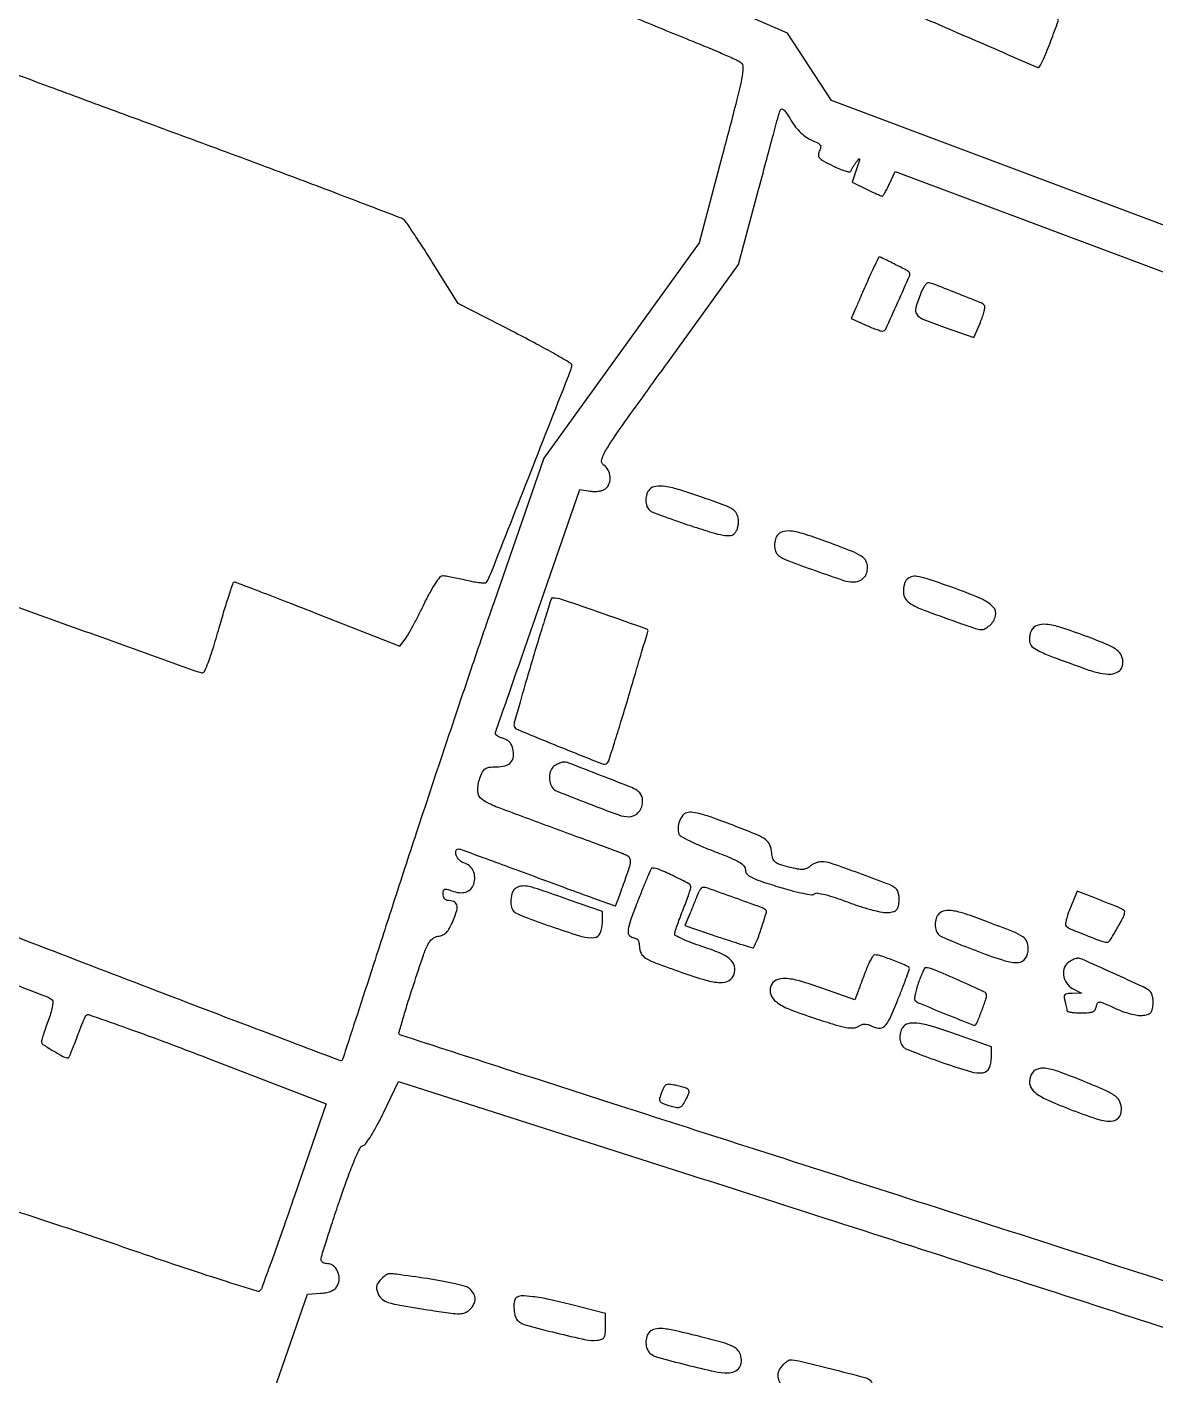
# Model space of a CAD drawing. Header units: metres. Extents: x 244 to 6504, y 133 to 4776.
# Drawn here: x 1996.6 to 2229.1, y 3259.5 to 3537.2 of the extents above; entities that cross this region are included whole.
import ezdxf

# ---------------------------------------------------------------- set-up
doc = ezdxf.new("R2010")
doc.units = ezdxf.units.M
doc.header["$MEASUREMENT"] = 0

msp = doc.modelspace()

# ---------------------------------------------------------------- linework, layer by layer
for points in [[(2417.15, 4385.34, 0.000003), (2246.3, 4080.82, 0.000001), (2074.73, 3775.01, 0.023956), (2073.04, 3771.63, 0.013766), (2072.25, 3769.69, 0.00035), (2068.91, 3760.81, 0.000748), (2065.01, 3750.38, 0.00051), (2060.61, 3738.51, -0.002034), (2053.66, 3719.92, -0.009158), (2049.35, 3709.15, -0.010696), (2044.96, 3699.33, -0.003491), (2038.08, 3685.02, -0.00099), (2033.73, 3676.19, -0.001638), (2030.03, 3668.76, -0.000121), (2026.68, 3662.11, -0.283312), (2026.5, 3662, -0.093472), (2026.26, 3662.05, -0.000019), (2015.13, 3666.4, -0.000419), (2002.8, 3671.24, -0.000254), (1988.21, 3676.98, 0.000593)], [(2390.74, 4302.36, -0.000001), (2436.6, 4383.87, -0.253439)], [(2985.13, 3282.36, 0.000001), (3054.44, 3256.15, 0.000001), (3117.63, 3232.25, 0.000001), (3170.61, 3212.21, 0.000007)], [(5649.78, 2908.29, -0.000001), (5592.12, 2927.27, -0.000136)], [(1770.95, 4232.21, -0.000001), (1756.31, 4203.53, -0.092463)], [(2661.8, 3304.26, -0.000001), (2697.55, 3290.75, -0.000089)], [(2356.38, 4565.48, -0.000006), (2331, 4482.37, -0.122858)], [(2166.88, 2385.74, -0.000003), (2059.01, 2428.09, -0.099946)], [(3110.93, 3253.38, 0.000013), (3012.15, 3290.74, 0.000016), (2894.73, 3335.15, 0.000013), (2769.32, 3382.57, -0.00051), (2533.81, 3471.88, -0.000503), (2297.42, 3562.08, -0.000023), (2063.26, 3651.71, -0.089134), (2058.39, 3654.65, -0.252954), (2058.24, 3655.06, -0.00055), (2059.22, 3661.9, -0.003408), (2060.39, 3669.64, -0.002087), (2061.88, 3678.76), (2065.84, 3702.46), (2077.4, 3733.66), (2088.96, 3764.86), (2106.7, 3796.48, 0.000002), (2119.15, 3818.66), (2165.06, 3900.45)], [(2809.66, 3348.58, -0.000003), (2861.11, 3329.19, -0.000175)], [(1593.92, 2905.57, -0.000004), (1514.48, 2912.51, -0.000011), (1436.43, 2919.33, -0.007054)], [(1818.98, 2759.08, 0.000018), (1857.04, 2862.14, 0.000008), (1895.3, 2965.72, 0.303576)], [(2076.79, 3628.02, -0.000014), (2129.58, 3607.84, -0.000367)], [(1962.55, 2966.54, 0.00014), (1986.93, 2957.13, 0.000002), (2009.06, 2948.59, 0.092301)], [(1716.95, 2894.91, -0.000001), (1705.81, 2895.88, -0.000045)], [(2910.82, 2101.23, -0.000002), (2871.64, 2116.15, -0.08954)], [(2116.03, 3541.53, 0.000365), (2127.55, 3536.78, 0.002599), (2133.15, 3534.5, -0.003181), (2136.82, 3533.01, -0.004384), (2140.09, 3531.62, -0.00282), (2142.83, 3530.41, -0.052441), (2143.64, 3529.94, -0.251925), (2144.14, 3528.89, -0.036277), (2143.85, 3526.44, -0.015354), (2142.83, 3521.95, -0.001421), (2139.93, 3510.93), (2135.1, 3492.75), (2119.11, 3470.56), (2103.13, 3448.37), (2092.78, 3418.56, 0.001827), (2088.08, 3404.83, 0.001017), (2082.44, 3388.07, 0.001015), (2076.8, 3371.08, 0.001644), (2072.08, 3356.62, -0.00042), (2068.09, 3344.28, -0.000691), (2064.69, 3333.86, -0.000044), (2061.62, 3324.48, -0.113239), (2061.48, 3324.24, -0.300008), (2061.25, 3324.19, -0.000023), (2042.57, 3331.28, -0.000722), (2021.93, 3339.15, -0.000434), (1997.45, 3348.55, 0.000019), (1972.87, 3358.01, 0.00003), (1951.87, 3366.09, 0.000005), (1933.29, 3373.24, 0.001731)], [(1957.93, 3430.89, 0.000013), (1994.73, 3417.67, 0.000025), (2031.21, 3404.57, 0.034873), (2032.61, 3404.17, 0.343676), (2033.16, 3404.44, 0.020265), (2033.94, 3406.23, 0.018191), (2034.91, 3409.03, 0.005206), (2036.21, 3413.42, -0.004016), (2037.27, 3417.04, -0.006567), (2038.24, 3420.09, -0.001792), (2039.11, 3422.7, -0.321422), (2039.34, 3422.86, -0.091478), (2039.67, 3422.8, -0.000196), (2044.59, 3420.92, -0.001335), (2050.12, 3418.79, -0.000828), (2056.61, 3416.25), (2073.44, 3409.64), (2074.51, 3411.05, 0.033087), (2075.09, 3411.93, 0.004945), (2076.11, 3413.77, 0.005542), (2077.28, 3415.98, 0.004753), (2078.45, 3418.33, -0.010655), (2079.73, 3420.79, -0.022536), (2080.84, 3422.62, -0.022874), (2081.77, 3423.9, -0.232533), (2082.35, 3424.16, -0.036765), (2082.96, 3424.11, -0.005213), (2084.19, 3423.88, -0.005914), (2085.65, 3423.58, -0.005007), (2087.18, 3423.23, 0.013252), (2088.66, 3422.92, 0.020354), (2089.96, 3422.73, 0.015713), (2091, 3422.66, 0.269923), (2091.29, 3422.82, 0.044589), (2092.2, 3424.63, 0.000186), (2100.36, 3445.37, 0.000087), (2108.69, 3466.57, 0.098929), (2108.86, 3467.5, 0.260495), (2108.62, 3467.92, 0.00247), (2105.41, 3469.78, 0.007404), (2101.63, 3471.88, 0.004627), (2097.15, 3474.23), (2085.45, 3480.22), (2080.38, 3488.34, 0.003105), (2078.37, 3491.52, 0.004298), (2076.52, 3494.34, 0.002721), (2074.94, 3496.69, 0.052704), (2074.37, 3497.36, 0.099408), (2073.52, 3497.89, 0.000303), (2061.45, 3502.5, 0.001729), (2047.77, 3507.65, 0.001079), (2031.7, 3513.61, -0.000203), (2015.69, 3519.51, -0.000336), (2002.18, 3524.5, -0.000011), (1989.96, 3529.03, -0.105482)], [(2187.96, 3585.48, -0.000222), (2257.07, 3558.91, 0.000305), (2334.25, 3529.25, 0.000245), (2417.3, 3497.44, 0.000248), (2494.08, 3468.12, 0.000634)], [(1989.75, 3529.35, -0.000023), (1996.37, 3547.02, -0.000798)], [(2426.66, 3399.96, 0.003301), (2424.36, 3401.79, 0.000232), (2417.9, 3406.88, 0.000328), (2410.19, 3412.93, 0.000247), (2401.7, 3419.58), (2380.2, 3436.4), (2365.6, 3442.95, 0.004123), (2341.18, 3453.66, 0.006548), (2320.08, 3462.39, 0.004179), (2293.01, 3472.91, 0.000778), (2243.11, 3491.73), (2162.38, 3522.04), (2157.84, 3528.99), (2153.3, 3535.93), (2146.16, 3538.97, 0.001582)], [(2243.08, 3274.93, 0.000175), (2211.85, 3285.01, 0.000173), (2178.08, 3295.88, 0.000216), (2146.73, 3305.95, -0.000233), (2118.67, 3314.96, -0.000386), (2095.01, 3322.59, -0.000013), (2073.61, 3329.51, -0.118704), (2073.32, 3329.69, -0.271621), (2073.25, 3329.96, -0.001335), (2074.06, 3332.78, -0.005454), (2075.03, 3336.03, -0.003364), (2076.25, 3339.82, -0.002961), (2078.29, 3345.95, -0.034403), (2079.27, 3348.28, -0.103146), (2080.15, 3349.38, -0.145505), (2081.3, 3349.88, 0.072739), (2082.28, 3350.14, 0.099741), (2083.03, 3350.66, 0.069913), (2083.69, 3351.57, 0.02059), (2084.44, 3353.14, 0.029336), (2085.16, 3355.16, 0.145058), (2085.16, 3356.35, 0.236569), (2084.53, 3357.03, 0.085403), (2083.21, 3357.27, -0.154685), (2082.89, 3357.38, -0.096282), (2082.62, 3357.66, -0.079098), (2082.44, 3358.09, -0.061325), (2082.38, 3358.59, -0.048469), (2082.45, 3359.28, -0.261334), (2082.68, 3359.56, -0.162724), (2083.13, 3359.57, -0.018173), (2084.12, 3359.24, 0.064101), (2085.67, 3358.87, 0.101226), (2087.03, 3358.99, 0.121354), (2088.06, 3359.61, 0.121631), (2088.68, 3360.63, 0.084779), (2088.88, 3362.06, 0.102518), (2088.57, 3363.38, 0.110311), (2087.78, 3364.39, 0.111915), (2086.64, 3364.97, -0.142416), (2085.7, 3365.52, -0.098307), (2085.04, 3366.57, -0.16075), (2085, 3367.48, -0.342903), (2085.53, 3367.87, -0.081554), (2085.91, 3367.8, -0.000256), (2090.54, 3366.12, -0.001447), (2095.78, 3364.21, -0.000905), (2101.9, 3361.94, 0.000912), (2107.99, 3359.68, 0.001513), (2113.14, 3357.8, 0.000098), (2117.77, 3356.12, 0.315875), (2117.88, 3356.15, 0.08449), (2117.95, 3356.27, 0.000359), (2118.47, 3357.66, 0.001751), (2119.04, 3359.23, 0.001102), (2119.71, 3361.08, 0.005134), (2120.72, 3364, 0.054227), (2120.99, 3365.23, 0.161824), (2120.84, 3365.93, 0.142157), (2120.28, 3366.45, 0.027247), (2119.43, 3366.83, 0.000568), (2115.05, 3368.48, 0.001323), (2109.93, 3370.39, 0.00089), (2104.07, 3372.54, -0.002657), (2093.24, 3376.57, -0.062663), (2090.36, 3378.09, -0.241592), (2089.49, 3379.76, -0.089655), (2089.94, 3382.45, -0.028633), (2090.5, 3383.77, -0.126599), (2091.05, 3384.4, -0.124685), (2091.84, 3384.69, -0.027417), (2093.29, 3384.77, 0.063485), (2095.14, 3385.01, 0.146523), (2096.33, 3385.73, 0.163092), (2096.86, 3386.93, 0.083815), (2096.73, 3388.57, 0.064913), (2096.43, 3389.32, 0.071788), (2095.97, 3389.93, 0.071181), (2095.34, 3390.4, 0.062279), (2094.58, 3390.69, -0.045538), (2093.94, 3390.91, -0.071454), (2093.45, 3391.23, -0.098927), (2093.17, 3391.58, -0.20768), (2093.16, 3391.92, 0.005271), (2093.38, 3392.55, 0.000021), (2095.87, 3399.71, 0.000106), (2098.7, 3407.84, 0.000067), (2101.99, 3417.32), (2110.53, 3441.93), (2112.68, 3441.58, 0.037677), (2113.6, 3441.51, 0.040319), (2114.5, 3441.57, 0.044024), (2115.28, 3441.76, 0.09115), (2115.83, 3442.07, 0.131591), (2116.59, 3443.14, 0.109104), (2116.78, 3444.53, 0.105453), (2116.37, 3445.91, 0.115394), (2115.44, 3446.95, -0.337871), (2115.06, 3448.14, -0.053826), (2116.2, 3450.5, -0.01604), (2119.23, 3455.02, -0.001), (2128.64, 3468.08), (2143.24, 3488.24), (2147.29, 3503.41, -0.000222), (2148.87, 3509.32, -0.000327), (2150.26, 3514.5, -0.000145), (2151.45, 3518.92, -0.006448), (2151.71, 3519.84, -0.164034), (2152.01, 3520.26, -0.339729), (2152.39, 3520.25, -0.0757), (2152.96, 3519.62, -0.008264), (2154.03, 3517.97, 0.027598), (2155, 3516.58, 0.034462), (2156.06, 3515.41, 0.037961), (2157.17, 3514.5, 0.054641), (2158.27, 3513.89, -0.017556), (2159.54, 3513.3, -0.121561), (2160.05, 3512.87, -0.211912), (2160.15, 3512.36, -0.06937), (2159.89, 3511.63, 0.113203), (2159.68, 3510.87, 0.197213), (2159.9, 3510.26, 0.081026), (2160.69, 3509.63, 0.010005), (2162.66, 3508.58, 0.016432), (2164, 3507.96, 0.027882), (2165.17, 3507.54, 0.027837), (2166.07, 3507.32, 0.373417), (2166.34, 3507.48, -0.045982), (2166.49, 3507.81, -0.012426), (2166.78, 3508.31, -0.012471), (2167.14, 3508.85, -0.012634), (2167.52, 3509.38, -0.018375), (2168.04, 3510, -0.678435), (2168.16, 3509.96, -0.086346), (2168.1, 3509.54, -0.0028), (2167.56, 3507.92), (2166.64, 3505.21), (2169.57, 3503.78, 0.004313), (2170.72, 3503.23, 0.006257), (2171.75, 3502.77, 0.00339), (2172.62, 3502.4, 0.099429), (2172.85, 3502.35, 0.255193), (2173.03, 3502.45, 0.010756), (2173.43, 3503.1, 0.016255), (2173.87, 3503.92, 0.010593), (2174.34, 3504.9), (2175.48, 3507.44), (2221.17, 3490.33, -0.000169), (2238.8, 3483.72, -0.000268)], [(1990.24, 3232.56, -0.000403), (1999.92, 3229.14, -0.001908), (2009.56, 3225.69, -0.00317), (2017.65, 3222.7, -0.000408), (2024.81, 3219.99, -0.370469), (2024.97, 3219.7, -0.034515), (2024.36, 3217.6, -0.000127), (2015.64, 3193.62, -0.000046), (2006.7, 3169.03, -0.098502), (2006.28, 3168.35, -0.288551), (2005.72, 3168.19, -0.000014), (1946.16, 3186.27, -0.000153)], [(2381.83, 3308.25, 0.000012), (2373.26, 3279.92, 0.07358)], [(1989.74, 2610.17, -0.000005), (1937.37, 2630.58, -0.000013)], [(1980.68, 3345.22, -0.000106), (2000.97, 3337.3, -0.101031), (2001.8, 3336.76, -0.227831), (2001.95, 3336.35, -0.022661), (2001.79, 3335.28, -0.024879), (2001.47, 3333.95, -0.016921), (2000.97, 3332.48, 0.005083), (2000.44, 3331, 0.00688), (1999.99, 3329.66, 0.004808), (1999.64, 3328.53, 0.072863), (1999.58, 3328.12, 0.255724), (1999.86, 3327.61, 0.00768), (2002.01, 3326.28, 0.0112), (2004.15, 3325.06, 0.124092), (2005.1, 3324.82, 0.295779), (2005.25, 3324.92, 0.003335), (2005.74, 3326.04, 0.008904), (2006.29, 3327.38, 0.005527), (2006.88, 3328.96, -0.005368), (2007.5, 3330.59, -0.007223), (2008.09, 3332.05, -0.005147), (2008.61, 3333.25, -0.074075), (2008.86, 3333.64, -0.307497), (2009.31, 3333.76, -0.000664), (2016.38, 3331.26, -0.003937), (2024.38, 3328.35, -0.002395), (2033.79, 3324.79), (2058.25, 3315.39), (2051.73, 3296.43, -0.001683), (2049.19, 3289.11, -0.002656), (2046.96, 3282.86, -0.000645), (2044.97, 3277.4, -0.108648), (2044.63, 3276.88, -0.27941), (2044.07, 3276.74, -0.000898), (2036.83, 3279.01, -0.004322), (2028.38, 3281.77, -0.002328), (2018, 3285.3, 0.005363), (1995.21, 3292.92, 0.001367), (1958.11, 3304.76, 0.000202)], [(2045.87, 3251.66), (2054.38, 3276.13), (2057.11, 3276.34, 0.027673), (2058.42, 3276.51, 0.060322), (2059.39, 3276.81, 0.078153), (2060.09, 3277.27, 0.085586), (2060.58, 3277.91, 0.123655), (2060.94, 3279.34, 0.106222), (2060.62, 3280.86, 0.116593), (2059.73, 3282.01, 0.172299), (2058.55, 3282.43, -0.059859), (2058.03, 3282.49, -0.077941), (2057.6, 3282.67, -0.095565), (2057.3, 3282.94, -0.157936), (2057.2, 3283.26, -0.078525), (2057.28, 3283.86, -0.00128), (2058.31, 3287.13, -0.003302), (2059.53, 3290.93, -0.002182), (2060.99, 3295.28, -0.004909), (2062.76, 3300.33, -0.013844), (2064.13, 3303.8, -0.012238), (2065.24, 3306.23, -0.219264), (2065.88, 3306.76, 0.180138), (2066.45, 3307.16, 0.01174), (2067.56, 3308.86, 0.015879), (2068.8, 3311.01, 0.01111), (2070.07, 3313.51), (2073.16, 3319.97), (2133.58, 3300.62, -0.000308), (2160.82, 3291.89, -0.00019), (2192.86, 3281.57, -0.00019), (2224.54, 3271.35, -0.000341), (2250.55, 3262.92)], [(1888.47, 3194.57, 0.000013), (1905.02, 3189.47, 0.000147)]]:
    msp.add_lwpolyline(points, format="xyb")
for points in [[(2180.72, 3545.63, 0.003639), (2179.85, 3543.68, 0.005976), (2179.14, 3542.02, 0.001474), (2178.55, 3540.57, 0.331926), (2178.59, 3540.43, 0.065647), (2179.71, 3539.76, 0.00031), (2192.09, 3534.39, 0.000084), (2204.88, 3528.85, 0.349162), (2205.16, 3528.93, 0.059989), (2206.09, 3530.58, 0.007887), (2207.59, 3534.32, 0.003068), (2209.1, 3538.36, 0.284467), (2208.98, 3538.95, 0.096513), (2208.29, 3539.45, 0.000281), (2198.03, 3544.13, 0.001468), (2188.76, 3548.33, 0.012407), (2184.54, 3550.1, 0.125803), (2183.62, 3550.22, 0.186128), (2182.91, 3549.83, 0.06391), (2182.16, 3548.69, 0.00597)], [(2170.16, 3485.63, 0.000403), (2169.39, 3483.88, 0.000356), (2168.6, 3482.06, 0.000358), (2167.89, 3480.43, 0.001092), (2167.41, 3479.31), (2166.47, 3477.13), (2169.3, 3475.85, 0.00855), (2170.44, 3475.35, 0.010559), (2171.52, 3474.94, 0.009071), (2172.44, 3474.62, 0.073515), (2172.87, 3474.55, 0.29774), (2173.55, 3474.97, 0.002914), (2176.06, 3480.47, 0.002821), (2178.5, 3486.01, 0.324049), (2178.34, 3486.74, 0.064815), (2177.8, 3487.11, 0.001838), (2175.27, 3488.38, 0.001136), (2172.65, 3489.68, 0.114665), (2172.25, 3489.77, 0.279779), (2172.1, 3489.68, 0.002938), (2171.53, 3488.55, 0.008243), (2170.88, 3487.22, 0.005134)], [(2180.78, 3482.32, 0.026664), (2179.73, 3479.35, 0.227235), (2179.95, 3478, 0.14876), (2181.21, 3477, 0.009941), (2185.58, 3475.38), (2191.74, 3473.24), (2193.06, 3476.32, 0.018814), (2193.53, 3477.53, 0.027461), (2193.84, 3478.63, 0.026191), (2193.99, 3479.52, 0.236278), (2193.86, 3479.88, 0.094008), (2192.97, 3480.45, 0.00198), (2188.12, 3482.38, 0.002042), (2183.27, 3484.27, 0.09052), (2182.21, 3484.47, 0.223903), (2181.95, 3484.35, 0.027407), (2181.57, 3483.84, 0.028198), (2181.16, 3483.14, 0.019686)], [(2124.91, 3441.94, 0.121656), (2124.33, 3440.99, 0.077349), (2124.14, 3439.7, 0.07931), (2124.35, 3438.44, 0.144149), (2124.94, 3437.6, 0.075776), (2125.56, 3437.24, 0.003692), (2127.8, 3436.39, 0.00593), (2130.48, 3435.43, 0.004238), (2133.5, 3434.41, 0.004451), (2137.82, 3433.04, 0.028844), (2140.04, 3432.5, 0.062711), (2141.4, 3432.42, 0.157544), (2142.31, 3432.78, 0.085159), (2142.75, 3433.3, 0.061786), (2143.05, 3433.98, 0.054897), (2143.2, 3434.81, 0.042359), (2143.19, 3435.72, 0.094774), (2142.82, 3436.97, 0.134751), (2142.04, 3437.82, 0.051142), (2140.4, 3438.63, 0.004505), (2136.04, 3440.21, 0.008656), (2131.14, 3441.83, 0.037075), (2128.15, 3442.53, 0.068374), (2126.19, 3442.56, 0.168273)], [(2151.4, 3432.67, 0.121645), (2150.83, 3431.71, 0.077362), (2150.64, 3430.42, 0.079396), (2150.85, 3429.17, 0.145023), (2151.44, 3428.33, 0.077839), (2153.18, 3427.35, 0.004408), (2159.01, 3425.21, 0.00428), (2164.89, 3423.18, 0.081349), (2166.81, 3422.86, 0.086754), (2168.03, 3423.08, 0.111062), (2169, 3423.69, 0.110635), (2169.61, 3424.66, 0.085573), (2169.82, 3425.9, 0.129472), (2169.48, 3427.19, 0.124354), (2168.54, 3428.18, 0.047228), (2166.51, 3429.2, 0.005143), (2161.61, 3431.06, 0.00827), (2157.02, 3432.65, 0.040483), (2154.35, 3433.3, 0.080313), (2152.62, 3433.29, 0.156629)], [(2177.8, 3423.23, 0.083072), (2177.51, 3422.74, 0.03907), (2177.31, 3422.02, 0.037311), (2177.2, 3421.22, 0.043075), (2177.22, 3420.45, 0.15327), (2177.81, 3419.14, 0.092263), (2179.18, 3418.07, 0.032001), (2182.01, 3416.83, 0.002984), (2189.18, 3414.26, 0.005819), (2192.03, 3413.3, 0.063572), (2193.21, 3413.07, 0.138769), (2194.05, 3413.25, 0.061316), (2194.98, 3413.91, 0.143698), (2196.2, 3415.9, 0.267902), (2195.73, 3417.68, 0.097208), (2193.08, 3419.47, 0.01505), (2187.16, 3421.77, 0.003891), (2182.11, 3423.51, 0.042301), (2180.02, 3424.02, 0.122744), (2178.78, 3423.91, 0.137147)], [(2100.74, 3406.8, 0.001387), (2099.29, 3401.86, 0.002156), (2098.07, 3397.6, 0.000621), (2097.02, 3393.88, 0.071631), (2096.96, 3393.38, 0.299713), (2097.54, 3392.53, 0.001972), (2106.37, 3388.91, 0.00195), (2115.23, 3385.37, 0.307577), (2116.22, 3385.59, 0.110838), (2116.49, 3386.04, 0.001005), (2117.67, 3389.74, 0.003375), (2119.01, 3394.03, 0.002167), (2120.5, 3399.02, -0.000373), (2121.97, 3404.02, -0.000573), (2123.26, 3408.35, -0.000182), (2124.38, 3412.1, -0.016775), (2124.56, 3412.64, 0.419285), (2124.32, 3413.15, 0.000916), (2115.4, 3416.29, 0.002579), (2106.96, 3419.2, 0.081774), (2104.81, 3419.55, 0.325961), (2104.66, 3419.45, 0.000403), (2103.5, 3415.81, 0.003097), (2102.21, 3411.69, 0.001874)], [(2203.59, 3412.9, 0.053254), (2203.34, 3412.29, 0.039125), (2203.2, 3411.58, 0.039855), (2203.17, 3410.87, 0.067642), (2203.27, 3410.29, 0.158102), (2203.91, 3409.39, 0.050248), (2205.34, 3408.54, 0.020028), (2208.09, 3407.39, 0.002084), (2214.67, 3404.98, 0.029536), (2217.68, 3404.09, 0.073558), (2219.97, 3403.9, 0.122025), (2221.49, 3404.39, 0.193487), (2222.3, 3405.48, 0.126857), (2222.31, 3407.24, 0.158495), (2221.44, 3408.61, 0.073036), (2219.31, 3409.91, 0.012122), (2214.82, 3411.69, 0.010225), (2209.63, 3413.48, 0.051172), (2206.63, 3414.12, 0.11131), (2204.77, 3413.91, 0.18806)], [(2105.4, 3385.05, 0.141048), (2104.68, 3384.3, 0.085699), (2104.3, 3383.12, 0.080219), (2104.33, 3381.8, 0.096986), (2104.77, 3380.65, 0.156955), (2105.84, 3379.77, 0.003321), (2112.27, 3377.23, 0.005028), (2118.54, 3374.88, 0.087386), (2120.68, 3374.51, 0.170914), (2122.24, 3375.06, 0.137584), (2123.28, 3376.51, 0.137638), (2123.41, 3378.3, 0.171075), (2122.56, 3379.72, 0.07874), (2121.26, 3380.49, 0.001953), (2114.81, 3383.02, 0.00158), (2108.25, 3385.55, 0.101735), (2107.05, 3385.75, 0.07335), (2106.79, 3385.7, 0.016332), (2106.36, 3385.53, 0.016623), (2105.88, 3385.31, 0.015367)], [(2132.56, 3375.33, 0.178207), (2131.72, 3374.79, 0.074504), (2131.07, 3373.6, 0.0703), (2130.76, 3372.17, 0.109911), (2130.95, 3370.94, 0.178947), (2131.36, 3370.47, 0.009411), (2133.16, 3369.54, 0.013871), (2135.39, 3368.51, 0.009565), (2137.97, 3367.47, -0.006299), (2141.55, 3366.05, -0.035747), (2143.38, 3365.14, -0.076748), (2144.33, 3364.37, -0.184957), (2144.65, 3363.54, 0.186262), (2144.96, 3362.72, 0.090786), (2145.87, 3362.03, 0.038177), (2147.67, 3361.27, 0.005755), (2151.41, 3360.08, 0.008347), (2154.3, 3359.25, 0.017521), (2156.57, 3358.73, 0.01564), (2158.3, 3358.44, 0.208727), (2158.9, 3358.62, -0.218868), (2159.5, 3358.78, -0.018882), (2161.07, 3358.45, -0.019682), (2163.16, 3357.84, -0.00914), (2165.82, 3356.89, 0.011826), (2168.4, 3355.99, 0.014985), (2170.83, 3355.28, 0.01494), (2172.87, 3354.82, 0.072655), (2174.06, 3354.76, 0.035609), (2175.17, 3354.95, 0.136746), (2175.78, 3355.29, 0.137388), (2176.12, 3355.9, 0.036076), (2176.31, 3357.01, 0.041093), (2176.33, 3357.84, 0.043386), (2176.2, 3358.64, 0.047527), (2175.97, 3359.31, 0.122678), (2175.65, 3359.71, 0.072141), (2173.85, 3360.71, 0.004386), (2168.06, 3362.86, 0.003998), (2162.19, 3364.93, 0.082818), (2160.36, 3365.23, 0.058226), (2159.76, 3365.16, 0.036291), (2159.08, 3364.95, 0.036073), (2158.44, 3364.64, 0.053449), (2157.93, 3364.27, -0.079471), (2157.22, 3363.81, -0.097654), (2156.46, 3363.64, -0.057378), (2155.4, 3363.73, -0.012089), (2153.57, 3364.14, -0.015134), (2151.66, 3364.69, -0.096073), (2150.77, 3365.18, -0.145601), (2150.31, 3365.86, -0.050469), (2150.07, 3367.04, 0.072118), (2149.67, 3368.7, 0.138075), (2148.83, 3369.77, 0.061351), (2147.1, 3370.75, 0.006034), (2142.66, 3372.51, 0.003842), (2138.11, 3374.22, 0.019842), (2135.55, 3375.04, 0.036553), (2133.85, 3375.38, 0.085488)], [(2122.5, 3357.23, 0.005091), (2121.13, 3353.6, 0.031916), (2120.57, 3351.69, 0.072992), (2120.48, 3350.57, 0.239095), (2120.85, 3349.95, 0.020533), (2121.25, 3349.72, 0.020665), (2121.66, 3349.53, 0.021001), (2122.04, 3349.39, 0.073894), (2122.29, 3349.34, -0.259488), (2122.48, 3349.23, -0.057838), (2122.64, 3348.87, -0.046098), (2122.75, 3348.36, -0.029876), (2122.79, 3347.76, 0.124296), (2123.14, 3346.38, 0.133126), (2124.09, 3345.38, 0.047759), (2126.19, 3344.36, 0.004529), (2131.56, 3342.42, 0.013681), (2136.5, 3340.83, 0.061702), (2139.49, 3340.35, 0.134125), (2141.29, 3340.78, 0.194054), (2142.32, 3342.02, 0.141296), (2142.37, 3343.71, 0.151481), (2141.5, 3345.12, 0.080538), (2139.44, 3346.39, 0.019757), (2135.7, 3347.77, -0.011171), (2133.55, 3348.53, -0.01742), (2131.73, 3349.29, -0.01186), (2130.3, 3349.98, -0.280576), (2130.07, 3350.35, -0.077175), (2130.15, 3350.82, -0.005738), (2130.56, 3352.07, -0.007851), (2131.1, 3353.55, -0.005878), (2131.73, 3355.17, 0.006665), (2132.37, 3356.79, 0.008655), (2132.9, 3358.29, 0.006769), (2133.31, 3359.56, 0.074537), (2133.39, 3360.09, 0.281023), (2133.01, 3360.71, 0.007115), (2129.92, 3362.25, 0.01202), (2126.88, 3363.61, 0.099937), (2125.41, 3363.91, 0.296691), (2125.24, 3363.8, 0.001581), (2124.43, 3361.95, 0.006069), (2123.52, 3359.79, 0.003729)], [(2097.45, 3359.86, 0.170877), (2096.66, 3358.96, 0.078073), (2096.32, 3357.41, 0.077932), (2096.46, 3355.83, 0.168717), (2097.12, 3354.82, 0.068639), (2097.73, 3354.47, 0.00343), (2099.9, 3353.61, 0.005466), (2102.5, 3352.64, 0.003922), (2105.42, 3351.61, 0.01103), (2110.96, 3349.84, 0.100314), (2113.47, 3349.62, 0.266916), (2114.71, 3350.54, 0.104054), (2115.17, 3352.71), (2115.17, 3354.95), (2108.21, 3357.41, 0.002337), (2102.38, 3359.44, 0.026491), (2100.03, 3360.11, 0.073568), (2098.62, 3360.22, 0.112187)], [(2134.77, 3358.44, -0.00366), (2134.49, 3357.7, -0.001382), (2134.07, 3356.67, -0.001369), (2133.62, 3355.55, -0.001668), (2133.19, 3354.51), (2132.16, 3352.07), (2139.19, 3349.71, 0.002261), (2141.89, 3348.82, 0.00374), (2144.17, 3348.1, 0.000576), (2146.2, 3347.48, 0.346288), (2146.3, 3347.52, 0.04265), (2147.13, 3349.24, 0.013316), (2148.08, 3351.95, 0.005659), (2148.96, 3354.78, 0.29624), (2148.8, 3355.31, 0.089839), (2147.94, 3355.81, 0.001336), (2142.4, 3357.8, 0.001408), (2136.88, 3359.76, 0.084495), (2135.84, 3359.93, 0.199141), (2135.61, 3359.84, 0.040742), (2135.32, 3359.49, 0.03709), (2135.03, 3359.01, 0.027422)], [(2211.61, 3355.8, 0.016217), (2211.11, 3354.47, 0.024455), (2210.77, 3353.28, 0.021549), (2210.58, 3352.32, 0.25888), (2210.71, 3351.97, 0.076996), (2211.73, 3351.35, 0.005261), (2214.88, 3350.08, 0.004796), (2218.07, 3348.86, 0.088968), (2219.13, 3348.67, 0.257136), (2219.75, 3349.01, 0.00911), (2221.21, 3351.42, 0.013207), (2222.53, 3353.84, 0.119259), (2222.81, 3355, 0.235607), (2222.74, 3355.16, 0.02448), (2222.38, 3355.4, 0.026295), (2221.9, 3355.66, 0.017992), (2221.32, 3355.91, -0.001134), (2220.53, 3356.22, -0.000304), (2219.27, 3356.71, -0.000308), (2217.84, 3357.28, -0.000319), (2216.43, 3357.84), (2213.02, 3359.19)], [(2184.53, 3354.5, 0.121709), (2183.95, 3353.55, 0.077286), (2183.76, 3352.26, 0.078901), (2183.97, 3351, 0.140056), (2184.56, 3350.13, 0.069501), (2185.18, 3349.75, 0.003733), (2187.28, 3348.85, 0.005781), (2189.82, 3347.81, 0.004178), (2192.67, 3346.71, 0.013608), (2198.1, 3344.84, 0.090988), (2200.92, 3344.49, 0.240968), (2202.37, 3345.34, 0.142683), (2202.94, 3347.31, 0.10132), (2202.64, 3348.78, 0.14878), (2201.8, 3349.78, 0.050243), (2199.87, 3350.77, 0.00365), (2194.3, 3352.92, 0.008356), (2189.9, 3354.5, 0.041871), (2187.36, 3355.13, 0.08414), (2185.71, 3355.12, 0.153572)], [(2169.61, 3343.21, 0.000261), (2169.15, 3342, 0.000206), (2168.66, 3340.68, 0.000208), (2168.21, 3339.47, 0.000517), (2167.88, 3338.58), (2167.21, 3336.76), (2160.58, 3339.12, 0.014142), (2155.8, 3340.67, 0.059152), (2152.82, 3341.17, 0.122776), (2150.97, 3340.81, 0.197342), (2149.9, 3339.64, 0.175101), (2149.89, 3337.86, 0.149543), (2151.02, 3336.34, 0.066319), (2153.71, 3334.86, 0.013092), (2158.91, 3333, 0.004857), (2163.13, 3331.66, 0.028173), (2165.39, 3331.1, 0.057073), (2166.83, 3330.99, 0.129738), (2167.86, 3331.31, -0.047664), (2168.55, 3331.65, -0.077691), (2169.18, 3331.79, -0.08102), (2169.8, 3331.72, -0.056465), (2170.45, 3331.46, 0.092774), (2172.1, 3330.94, 0.223392), (2173.29, 3331.33, 0.097072), (2174.38, 3332.86, 0.011308), (2176.04, 3336.75, 0.002709), (2176.96, 3339.07, 0.00406), (2177.73, 3341.11, 0.001727), (2178.37, 3342.86, 0.086901), (2178.43, 3343.22, 0.302102), (2178.13, 3343.67, 0.005626), (2175.34, 3344.81, 0.011079), (2172.65, 3345.8, 0.082799), (2171.31, 3346.02, 0.234403), (2171, 3345.87, 0.026308), (2170.54, 3345.19, 0.027528), (2170.06, 3344.28, 0.01891)], [(2211.39, 3344.64, 0.165905), (2210.42, 3343.52, 0.126919), (2210.2, 3341.91, 0.115753), (2210.8, 3340.27, 0.124015), (2212.05, 3339.11), (2213.87, 3338.13), (2211.97, 3338.1, 0.02434), (2210.93, 3338.03, 0.171628), (2210.48, 3337.81, 0.221275), (2210.33, 3337.4, 0.04262), (2210.47, 3336.58, -0.007025), (2210.63, 3335.97, -0.007754), (2210.76, 3335.38, -0.007282), (2210.86, 3334.88, -0.038866), (2210.88, 3334.59, 0.334323), (2211.03, 3334.4, 0.023714), (2211.75, 3334.24, 0.02589), (2212.7, 3334.13, 0.015914), (2213.83, 3334.1, 0.016524), (2215.39, 3334.15, 0.082742), (2216.24, 3334.35, 0.151525), (2216.72, 3334.75, 0.10376), (2216.97, 3335.41, -0.093433), (2217.22, 3336.11, -0.291189), (2217.65, 3336.32, -0.080624), (2218.46, 3336.11, -0.004696), (2220.8, 3335.05, 0.021982), (2222.35, 3334.41, 0.022488), (2223.95, 3333.91, 0.023602), (2225.39, 3333.6, 0.065238), (2226.43, 3333.57, 0.037083), (2227.52, 3333.76, 0.137064), (2228.12, 3334.1, 0.135574), (2228.46, 3334.71, 0.03597), (2228.64, 3335.81, 0.041125), (2228.66, 3336.64, 0.042348), (2228.53, 3337.46, 0.046047), (2228.3, 3338.14, 0.116559), (2227.98, 3338.56, 0.063165), (2226.58, 3339.44, 0.001985), (2220.41, 3342.27, 0.001195), (2214.01, 3345.15, 0.116015), (2213.04, 3345.34, 0.073054), (2212.78, 3345.29, 0.016466), (2212.35, 3345.13, 0.016729), (2211.87, 3344.9, 0.015522)], [(2180.27, 3340.23, 0.016676), (2179.88, 3339, 0.024322), (2179.62, 3337.88, 0.02171), (2179.49, 3336.98, 0.230353), (2179.62, 3336.65, 0.092651), (2180.5, 3336.08, 0.0015), (2185.97, 3333.84, 0.000608), (2191.7, 3331.54, 0.313188), (2192.06, 3331.62, 0.09095), (2192.48, 3332.3, 0.005201), (2193.36, 3334.6, 0.005495), (2194.19, 3336.92, 0.083387), (2194.33, 3337.75, 0.293354), (2193.92, 3338.39, 0.002672), (2188.57, 3340.81, 0.005393), (2183.43, 3343.02, 0.099613), (2181.71, 3343.37, 0.286532), (2181.55, 3343.27, 0.006622), (2181.16, 3342.45, 0.012706), (2180.73, 3341.44, 0.008016)], [(2177.24, 3331.32, 0.121633), (2176.66, 3330.36, 0.077377), (2176.47, 3329.07, 0.07949), (2176.68, 3327.82, 0.145969), (2177.27, 3326.98, 0.070005), (2177.89, 3326.63, 0.003566), (2180.04, 3325.77, 0.005637), (2182.63, 3324.79, 0.004052), (2185.54, 3323.76, 0.011418), (2191.05, 3321.99, 0.100593), (2193.59, 3321.76, 0.265051), (2194.86, 3322.69, 0.105697), (2195.32, 3324.87), (2195.32, 3327.09), (2188.37, 3329.56, 0.008868), (2183.49, 3331.2, 0.037538), (2180.5, 3331.91, 0.068971), (2178.53, 3331.94, 0.168082)], [(2203.56, 3321.43, 0.151717), (2203.2, 3319.56, 0.182529), (2204.01, 3317.98, 0.077784), (2206.41, 3316.4, 0.013442), (2211.43, 3314.27, 0.013224), (2216.92, 3312.29, 0.077583), (2219.94, 3311.78, 0.215223), (2221.5, 3312.47, 0.185513), (2222.15, 3314.16, 0.102306), (2221.82, 3315.76, 0.134332), (2220.89, 3316.93, 0.054756), (2218.85, 3318.09, 0.005907), (2213.85, 3320.2, 0.009916), (2209, 3322.06, 0.05697), (2206.33, 3322.69, 0.131801), (2204.68, 3322.45, 0.170203)], [(2127.41, 3317.83, 0.022945), (2126.96, 3316.46, 0.216634), (2127.05, 3315.87, 0.166416), (2127.58, 3315.46, 0.012522), (2129.33, 3314.91, 0.027617), (2130.56, 3314.63, 0.143913), (2131.24, 3314.71, 0.145335), (2131.76, 3315.15, 0.028353), (2132.4, 3316.22, 0.032288), (2132.99, 3317.57, 0.249747), (2132.89, 3318.23, 0.169616), (2132.25, 3318.68, 0.014161), (2130.24, 3319.17, 0.025735), (2129, 3319.37, 0.138299), (2128.34, 3319.25, 0.156855), (2127.87, 3318.82, 0.035957)], [(2069.46, 3279.11, 0.039008), (2068.88, 3278.36, 0.104846), (2068.64, 3277.73, 0.106606), (2068.67, 3277.07, 0.041138), (2068.98, 3276.19, 0.113332), (2069.81, 3275.12, 0.098941), (2071.06, 3274.44, 0.033061), (2073.45, 3273.88, 0.002529), (2079.99, 3272.82, 0.004243), (2083.96, 3272.23, 0.037376), (2085.73, 3272.12, 0.088745), (2086.83, 3272.33, 0.09281), (2087.77, 3272.91, 0.079466), (2088.64, 3273.99, 0.126123), (2088.95, 3275.12, 0.131142), (2088.67, 3276.24, 0.089598), (2087.84, 3277.25, 0.107375), (2087, 3277.71, 0.011378), (2084.83, 3278.28, 0.013309), (2082.13, 3278.85, 0.009317), (2079.07, 3279.35, 0.001069), (2072.77, 3280.25, 0.041159), (2071.36, 3280.33, 0.153122), (2070.48, 3280.03, 0.050728)], [(2097.39, 3275.36, 0.172994), (2096.99, 3274.51, 0.045741), (2096.98, 3272.99, 0.04604), (2097.25, 3271.48, 0.154054), (2097.79, 3270.64, 0.108333), (2099.51, 3269.75, 0.005496), (2105.65, 3268.18, 0.006511), (2111.76, 3266.77, 0.082332), (2114.1, 3266.66, 0.052463), (2115.06, 3266.87, 0.176901), (2115.55, 3267.27, 0.118681), (2115.78, 3267.99, 0.018183), (2115.83, 3269.51), (2115.83, 3272.16), (2108.88, 3273.95, 0.008761), (2104.21, 3275.06, 0.02335), (2100.83, 3275.63, 0.02839), (2098.45, 3275.79, 0.201316)], [(2124.91, 3268.38, 0.122333), (2124.32, 3267.41, 0.082219), (2124.14, 3266.11, 0.08306), (2124.4, 3264.84, 0.129959), (2125.04, 3263.94, 0.107389), (2126.53, 3263.16, 0.004243), (2132.5, 3261.6, 0.006328), (2138.33, 3260.2, 0.055689), (2140.97, 3259.91, 0.099855), (2142.4, 3260.19, 0.14276), (2143.4, 3261.01, 0.140885), (2143.82, 3262.24, 0.096248), (2143.6, 3263.71, 0.112493), (2142.96, 3264.73, 0.089798), (2141.89, 3265.47, 0.039282), (2139.94, 3266.18, 0.005278), (2135.7, 3267.3, 0.00483), (2130.36, 3268.6, 0.032175), (2127.66, 3269.05, 0.071984), (2126.02, 3268.97, 0.150657)], [(2152.31, 3261.51, 0.093976), (2151.53, 3260.36, 0.128265), (2151.33, 3259.12, 0.130465), (2151.77, 3257.96, 0.099013), (2152.76, 3257.02, 0.072135), (2155.24, 3255.93, 0.011), (2160.49, 3254.61, 0.011177), (2165.79, 3253.52, 0.06907), (2168.56, 3253.4, 0.028912), (2169.82, 3253.59, 0.134186), (2170.46, 3253.93, 0.146561), (2170.82, 3254.52, 0.036788), (2171.01, 3255.66, 0.041112), (2171.03, 3256.49, 0.042766), (2170.9, 3257.3, 0.046638), (2170.67, 3257.98, 0.119007), (2170.35, 3258.39, 0.105157), (2169.27, 3258.93, 0.001576), (2162.36, 3260.69, 0.002392), (2155.65, 3262.35, 0.062773), (2153.8, 3262.56, 0.127193), (2153.57, 3262.5, 0.023277), (2153.18, 3262.25, 0.023692), (2152.74, 3261.91, 0.019583)]]:
    msp.add_lwpolyline(points, format="xyb", close=True)

doc.saveas('drawing.dxf')
